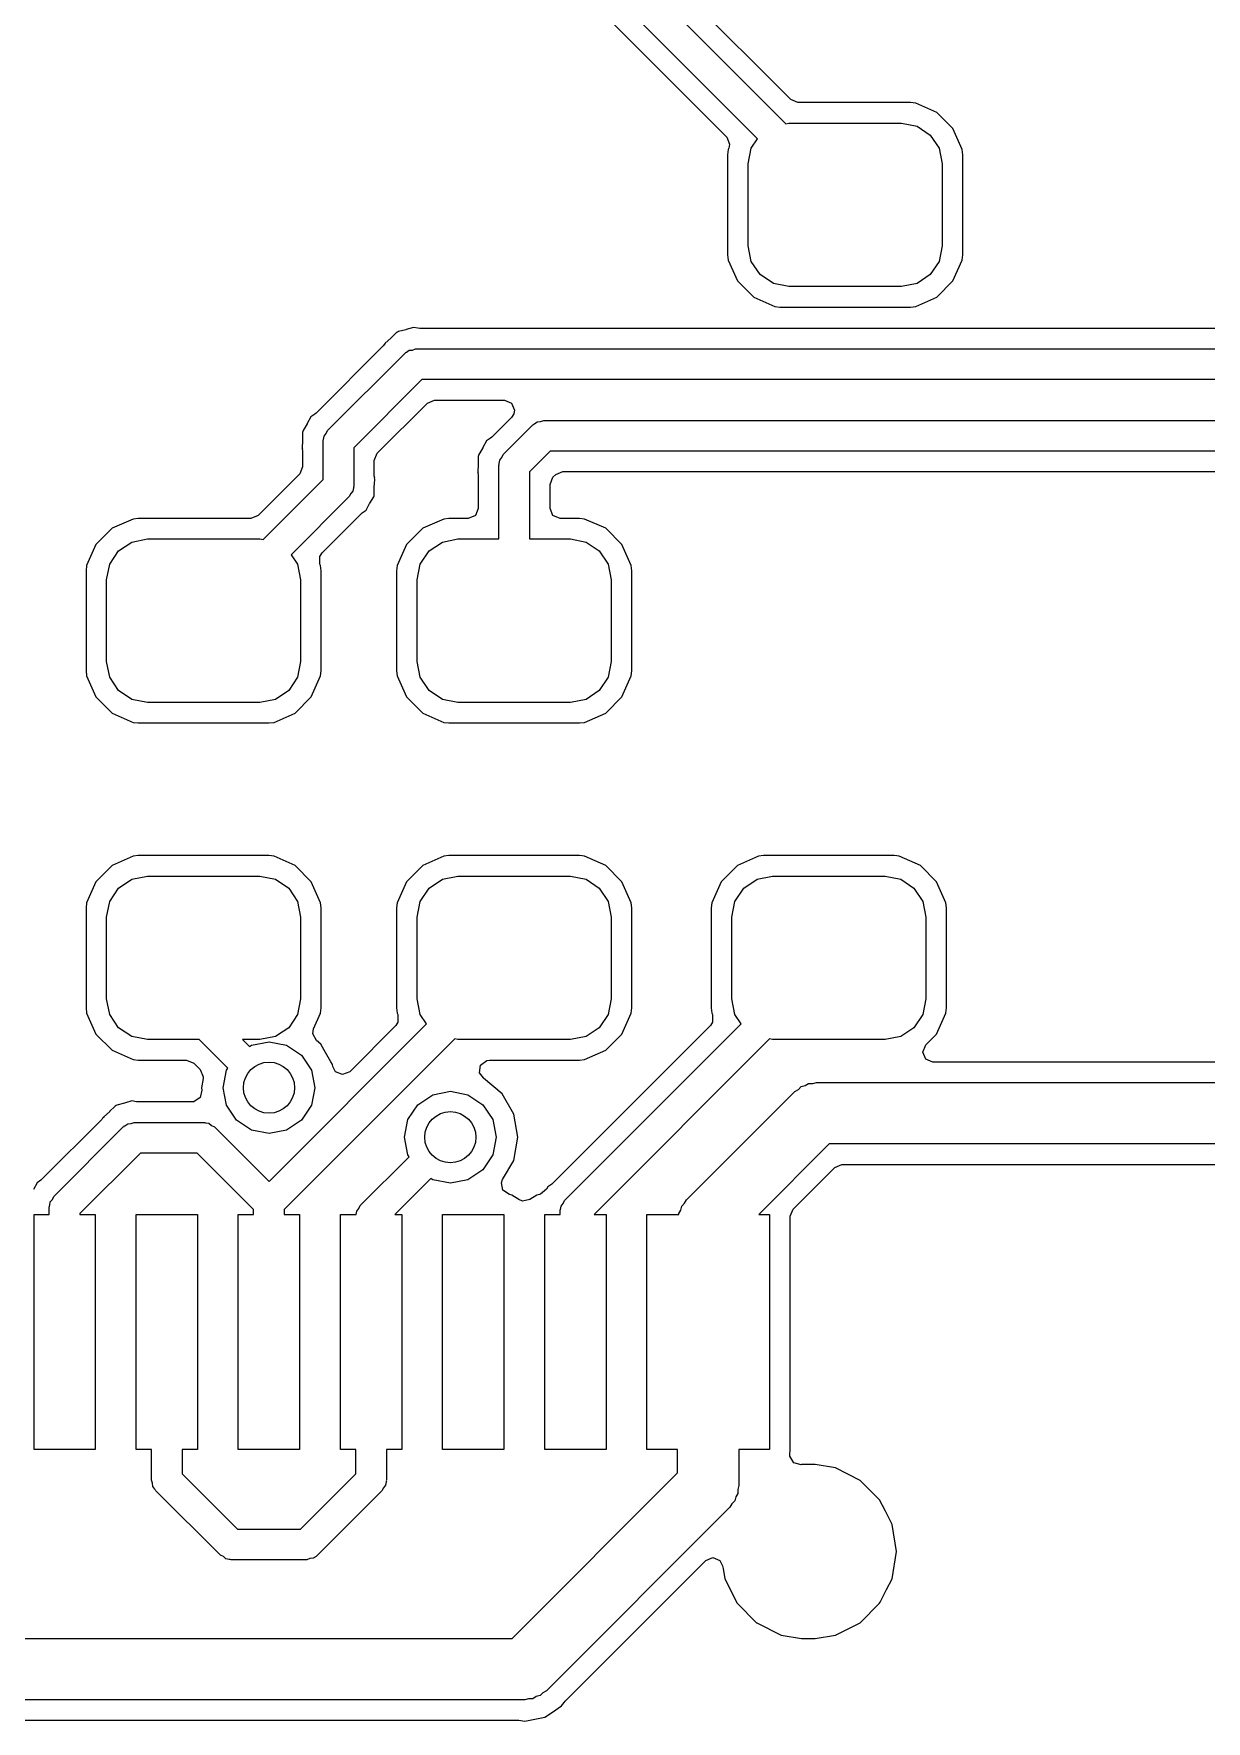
# Model space of a CAD drawing. Extents: x 1.12 to 2.49, y -4.71 to -3.25.
# Drawn here: x 1.7767 to 2.0026, y -4.4947 to -4.1696 of the extents above; entities that cross this region are included whole.
import ezdxf

# ---------------------------------------------------------------- set-up
doc = ezdxf.new("R2010")
doc.units = 0
doc.header["$MEASUREMENT"] = 0
doc.layers.add('BLACK', color=7, linetype='CONTINUOUS')

msp = doc.modelspace()

# ---------------------------------------------------------------- linework, layer by layer
at = {"layer": 'BLACK', "linetype": 'CONTINUOUS'}
for p, q in [((1.88935, -4.15466), (1.92162, -4.18693)), ((1.91619, -4.18985), (1.88353, -4.15719)), ((1.92257, -4.18229), (1.89546, -4.15518)), ((1.88255, -4.16181), (1.91025, -4.18951)), ((1.92394, -4.18285), (1.92257, -4.18229)), ((1.94566, -4.18285), (1.92394, -4.18285)), ((1.94665, -4.18297), (1.94566, -4.18285)), ((1.9507, -4.18476), (1.94665, -4.18297)), ((1.92162, -4.18693), (1.92224, -4.18681)), ((1.92224, -4.18681), (1.9439, -4.18681)), ((1.9439, -4.18681), (1.94691, -4.18741)), ((1.95383, -4.18788), (1.9507, -4.18476)), ((1.9507, -4.18476), (1.9507, -4.18476)), ((1.91025, -4.18951), (1.91081, -4.19087)), ((1.91497, -4.19167), (1.91619, -4.18985)), ((1.94691, -4.18741), (1.94947, -4.18912)), ((1.94947, -4.18912), (1.95117, -4.19167)), ((1.95561, -4.19193), (1.95383, -4.18788)), ((1.95383, -4.18788), (1.95383, -4.18788)), ((1.95383, -4.18788), (1.95383, -4.18788)), ((1.91053, -4.19193), (1.91041, -4.19292)), ((1.91041, -4.19292), (1.91041, -4.2122)), ((1.91065, -4.19165), (1.91053, -4.19193)), ((1.91081, -4.19087), (1.91065, -4.19165)), ((1.91437, -4.19469), (1.91497, -4.19167)), ((1.95117, -4.19167), (1.95177, -4.19469)), ((1.95573, -4.19292), (1.95561, -4.19193)), ((1.95573, -4.2122), (1.95573, -4.19292)), ((1.91437, -4.21043), (1.91437, -4.19469)), ((1.95177, -4.19469), (1.95177, -4.21043)), ((1.91041, -4.2122), (1.91041, -4.2122)), ((1.91041, -4.2122), (1.91053, -4.21319)), ((1.91053, -4.21319), (1.91231, -4.21723)), ((1.91497, -4.21345), (1.91437, -4.21043)), ((1.95177, -4.21043), (1.95117, -4.21345)), ((1.95383, -4.21723), (1.95561, -4.21319)), ((1.95561, -4.21319), (1.95573, -4.2122)), ((1.91668, -4.216), (1.91497, -4.21345)), ((1.91923, -4.21771), (1.91668, -4.216)), ((1.94947, -4.216), (1.94691, -4.21771)), ((1.95117, -4.21345), (1.94947, -4.216)), ((1.91231, -4.21723), (1.91544, -4.22036)), ((1.92224, -4.21831), (1.91923, -4.21771)), ((1.9439, -4.21831), (1.92224, -4.21831)), ((1.94691, -4.21771), (1.9439, -4.21831)), ((1.9507, -4.22036), (1.95383, -4.21723)), ((1.91544, -4.22036), (1.91949, -4.22215)), ((1.91949, -4.22215), (1.91949, -4.22215)), ((1.91949, -4.22215), (1.92048, -4.22226)), ((1.92048, -4.22226), (1.94566, -4.22226)), ((1.94566, -4.22226), (1.94665, -4.22215)), ((1.94665, -4.22215), (1.9507, -4.22036)), ((1.84987, -4.22616), (1.84847, -4.2266)), ((1.85075, -4.22633), (1.84987, -4.22616)), ((1.84987, -4.22616), (1.84987, -4.22616)), ((1.84428, -4.2294), (1.84407, -4.22972)), ((1.84431, -4.22942), (1.84428, -4.2294)), ((1.84444, -4.22923), (1.84431, -4.22942)), ((1.84554, -4.22825), (1.84444, -4.22923)), ((1.84558, -4.22821), (1.84554, -4.22825)), ((1.84661, -4.22718), (1.84558, -4.22821)), ((1.8468, -4.22707), (1.84661, -4.22718)), ((1.84699, -4.22697), (1.8468, -4.22707)), ((1.84841, -4.22662), (1.84699, -4.22697)), ((1.84847, -4.2266), (1.84841, -4.22662)), ((1.8511, -4.22636), (1.85075, -4.22633)), ((2.07154, -4.22636), (1.8511, -4.22636)), ((1.84407, -4.22972), (1.83112, -4.24268)), ((1.83335, -4.24604), (1.84821, -4.23118)), ((1.84821, -4.23118), (1.84836, -4.23107)), ((1.84836, -4.23107), (1.8484, -4.23101)), ((1.8484, -4.23101), (1.84852, -4.23096)), ((1.84852, -4.23096), (1.84905, -4.23059)), ((1.84905, -4.23059), (1.84969, -4.23054)), ((1.84969, -4.23054), (1.8503, -4.23031)), ((1.8503, -4.23031), (2.07397, -4.23031)), ((1.85152, -4.23622), (1.83839, -4.24935)), ((2.0752, -4.23622), (1.85152, -4.23622)), ((1.84291, -4.25043), (1.85259, -4.24074)), ((1.85259, -4.24074), (1.85396, -4.24018)), ((1.85396, -4.24018), (1.86742, -4.24018)), ((1.86742, -4.24018), (1.86879, -4.24074)), ((1.86879, -4.24074), (1.86935, -4.24211)), ((1.86935, -4.24211), (1.86922, -4.24279)), ((1.8294, -4.24476), (1.82864, -4.24601)), ((1.82943, -4.24471), (1.8294, -4.24476)), ((1.83011, -4.24341), (1.82943, -4.24471)), ((1.83085, -4.2429), (1.83011, -4.24341)), ((1.83011, -4.24341), (1.83011, -4.24341)), ((1.83112, -4.24268), (1.83085, -4.2429)), ((1.86877, -4.2435), (1.86497, -4.2473)), ((1.8672, -4.25067), (1.87291, -4.24496)), ((1.86921, -4.24282), (1.86877, -4.2435)), ((1.86922, -4.24279), (1.86921, -4.24282)), ((1.87291, -4.24496), (1.87306, -4.24485)), ((1.87306, -4.24485), (1.8731, -4.24479)), ((1.8731, -4.24479), (1.87322, -4.24474)), ((1.87322, -4.24474), (1.87375, -4.24437)), ((1.87375, -4.24437), (1.87439, -4.24431)), ((1.87439, -4.24431), (1.875, -4.24409)), ((1.875, -4.24409), (2.07411, -4.24409)), ((1.82852, -4.24795), (1.82843, -4.24941)), ((1.82857, -4.24622), (1.82852, -4.24643)), ((1.82852, -4.24643), (1.82852, -4.24789)), ((1.82852, -4.24789), (1.82852, -4.24795)), ((1.82864, -4.24601), (1.82857, -4.24622)), ((1.83248, -4.24813), (1.83251, -4.24795)), ((1.83248, -4.25547), (1.83248, -4.24813)), ((1.83249, -4.24787), (1.83255, -4.24776)), ((1.83251, -4.24795), (1.83249, -4.24787)), ((1.83255, -4.24776), (1.83266, -4.24712)), ((1.83266, -4.24712), (1.83307, -4.24663)), ((1.83307, -4.24663), (1.83335, -4.24604)), ((1.86396, -4.24804), (1.86328, -4.24933)), ((1.86471, -4.24753), (1.86396, -4.24804)), ((1.86396, -4.24804), (1.86396, -4.24804)), ((1.86497, -4.2473), (1.86471, -4.24753)), ((1.82843, -4.24941), (1.82848, -4.24964)), ((1.82848, -4.24964), (1.82844, -4.24965)), ((1.82844, -4.24965), (1.82852, -4.25003)), ((1.82852, -4.25003), (1.82852, -4.25303)), ((1.83839, -4.24935), (1.83839, -4.25669)), ((1.84234, -4.25179), (1.84291, -4.25043)), ((1.84234, -4.2548), (1.84234, -4.25179)), ((1.86243, -4.25084), (1.86238, -4.25105)), ((1.86238, -4.25105), (1.86238, -4.25252)), ((1.8625, -4.25064), (1.86243, -4.25084)), ((1.86325, -4.24939), (1.8625, -4.25064)), ((1.86328, -4.24933), (1.86325, -4.24939)), ((1.8664, -4.25238), (1.86652, -4.25175)), ((1.86652, -4.25175), (1.86693, -4.25125)), ((1.86693, -4.25125), (1.8672, -4.25067)), ((1.87622, -4.25), (1.87224, -4.25398)), ((2.07534, -4.25), (1.87622, -4.25)), ((1.82796, -4.2544), (1.81995, -4.26241)), ((1.8209, -4.26705), (1.83248, -4.25547)), ((1.82852, -4.25303), (1.82796, -4.2544)), ((1.84242, -4.25517), (1.84234, -4.2548)), ((1.84238, -4.25631), (1.84243, -4.25541)), ((1.84239, -4.25518), (1.84242, -4.25517)), ((1.84243, -4.25541), (1.84239, -4.25518)), ((1.84243, -4.25541), (1.84243, -4.25541)), ((1.86238, -4.25258), (1.86229, -4.25404)), ((1.86229, -4.25404), (1.86233, -4.25427)), ((1.86233, -4.25427), (1.8623, -4.25428)), ((1.8623, -4.25428), (1.86238, -4.25465)), ((1.86238, -4.25252), (1.86238, -4.25258)), ((1.86238, -4.25465), (1.86238, -4.26104)), ((1.86634, -4.25276), (1.86637, -4.25258)), ((1.86634, -4.26693), (1.86634, -4.25276)), ((1.86635, -4.2525), (1.8664, -4.25238)), ((1.86637, -4.25258), (1.86635, -4.2525)), ((1.87224, -4.25398), (1.87224, -4.26693)), ((1.8762, -4.25642), (1.87677, -4.25505)), ((1.87677, -4.25505), (1.8773, -4.25452)), ((1.8773, -4.25452), (1.87866, -4.25396)), ((1.87866, -4.25396), (2.07453, -4.25396)), ((1.83752, -4.25878), (1.82633, -4.26997)), ((1.83779, -4.2582), (1.83752, -4.25878)), ((1.83821, -4.2577), (1.83779, -4.2582)), ((1.83832, -4.25707), (1.83821, -4.2577)), ((1.83837, -4.25695), (1.83832, -4.25707)), ((1.83839, -4.25669), (1.83835, -4.25687)), ((1.83835, -4.25687), (1.83837, -4.25695)), ((1.84223, -4.25881), (1.84229, -4.25861)), ((1.84229, -4.25861), (1.84234, -4.2584)), ((1.84234, -4.25687), (1.84238, -4.25631)), ((1.84234, -4.25693), (1.84234, -4.25687)), ((1.84234, -4.2584), (1.84234, -4.25693)), ((1.8762, -4.26104), (1.8762, -4.25642)), ((1.83975, -4.26215), (1.84002, -4.26192)), ((1.84002, -4.26192), (1.84076, -4.26141)), ((1.84076, -4.26141), (1.84144, -4.26011)), ((1.84144, -4.26011), (1.84147, -4.26006)), ((1.84147, -4.26006), (1.84149, -4.26003)), ((1.84149, -4.26003), (1.84223, -4.25881)), ((1.84223, -4.25881), (1.84223, -4.25881)), ((1.84223, -4.25881), (1.84223, -4.25881)), ((1.86238, -4.26104), (1.86182, -4.26241)), ((1.87677, -4.26241), (1.8762, -4.26104)), ((1.79182, -4.26487), (1.78869, -4.268)), ((1.79587, -4.26309), (1.79182, -4.26487)), ((1.79686, -4.26297), (1.79587, -4.26309)), ((1.81858, -4.26297), (1.79686, -4.26297)), ((1.79686, -4.26297), (1.79686, -4.26297)), ((1.81995, -4.26241), (1.81858, -4.26297)), ((1.83227, -4.26963), (1.83975, -4.26215)), ((1.85166, -4.26487), (1.84854, -4.268)), ((1.85571, -4.26309), (1.85166, -4.26487)), ((1.8567, -4.26297), (1.85571, -4.26309)), ((1.86045, -4.26297), (1.8567, -4.26297)), ((1.8567, -4.26297), (1.8567, -4.26297)), ((1.86182, -4.26241), (1.86045, -4.26297)), ((1.87813, -4.26297), (1.87677, -4.26241)), ((1.88188, -4.26297), (1.87813, -4.26297)), ((1.88287, -4.26309), (1.88188, -4.26297)), ((1.88692, -4.26487), (1.88287, -4.26309)), ((1.89005, -4.268), (1.88692, -4.26487)), ((1.88692, -4.26487), (1.88692, -4.26487)), ((1.78869, -4.268), (1.78691, -4.27205)), ((1.79305, -4.26924), (1.79561, -4.26753)), ((1.79561, -4.26753), (1.79862, -4.26693)), ((1.79862, -4.26693), (1.82028, -4.26693)), ((1.82028, -4.26693), (1.8209, -4.26705)), ((1.84854, -4.268), (1.84675, -4.27205)), ((1.8529, -4.26924), (1.85545, -4.26753)), ((1.85545, -4.26753), (1.85846, -4.26693)), ((1.85846, -4.26693), (1.86634, -4.26693)), ((1.87224, -4.26693), (1.88012, -4.26693)), ((1.88012, -4.26693), (1.88313, -4.26753)), ((1.88313, -4.26753), (1.88569, -4.26924)), ((1.89183, -4.27205), (1.89005, -4.268)), ((1.89005, -4.268), (1.89005, -4.268)), ((1.89005, -4.268), (1.89005, -4.268)), ((1.79075, -4.2748), (1.79135, -4.27179)), ((1.79135, -4.27179), (1.79305, -4.26924)), ((1.82633, -4.26997), (1.82755, -4.27179)), ((1.82755, -4.27179), (1.82815, -4.2748)), ((1.83184, -4.27029), (1.83227, -4.26963)), ((1.83187, -4.27177), (1.83184, -4.27029)), ((1.83199, -4.27205), (1.83187, -4.27177)), ((1.85059, -4.2748), (1.85119, -4.27179)), ((1.85119, -4.27179), (1.8529, -4.26924)), ((1.88569, -4.26924), (1.88739, -4.27179)), ((1.88739, -4.27179), (1.88799, -4.2748)), ((1.78691, -4.27205), (1.78679, -4.27304)), ((1.78679, -4.27304), (1.78679, -4.29232)), ((1.79075, -4.29055), (1.79075, -4.2748)), ((1.82815, -4.2748), (1.82815, -4.29055)), ((1.83211, -4.27304), (1.83199, -4.27205)), ((1.83211, -4.29232), (1.83211, -4.27304)), ((1.84675, -4.27205), (1.84663, -4.27304)), ((1.84663, -4.27304), (1.84663, -4.29232)), ((1.85059, -4.29055), (1.85059, -4.2748)), ((1.88799, -4.2748), (1.88799, -4.29055)), ((1.89195, -4.27304), (1.89183, -4.27205)), ((1.89195, -4.29232), (1.89195, -4.27304)), ((1.79135, -4.29356), (1.79075, -4.29055)), ((1.82815, -4.29055), (1.82755, -4.29356)), ((1.85119, -4.29356), (1.85059, -4.29055)), ((1.88799, -4.29055), (1.88739, -4.29356)), ((1.78679, -4.29232), (1.78679, -4.29232)), ((1.78679, -4.29232), (1.78691, -4.29331)), ((1.78691, -4.29331), (1.78869, -4.29735)), ((1.79305, -4.29612), (1.79135, -4.29356)), ((1.82755, -4.29356), (1.82584, -4.29612)), ((1.8302, -4.29735), (1.83199, -4.29331)), ((1.83199, -4.29331), (1.83211, -4.29232)), ((1.84663, -4.29232), (1.84663, -4.29232)), ((1.84663, -4.29232), (1.84675, -4.29331)), ((1.84675, -4.29331), (1.84854, -4.29735)), ((1.8529, -4.29612), (1.85119, -4.29356)), ((1.88739, -4.29356), (1.88569, -4.29612)), ((1.89005, -4.29735), (1.89183, -4.29331)), ((1.89183, -4.29331), (1.89195, -4.29232)), ((1.78869, -4.29735), (1.79182, -4.30048)), ((1.79561, -4.29783), (1.79305, -4.29612)), ((1.82584, -4.29612), (1.82329, -4.29783)), ((1.82708, -4.30048), (1.8302, -4.29735)), ((1.84854, -4.29735), (1.85166, -4.30048)), ((1.85545, -4.29783), (1.8529, -4.29612)), ((1.88569, -4.29612), (1.88313, -4.29783)), ((1.88692, -4.30048), (1.89005, -4.29735)), ((1.79182, -4.30048), (1.79587, -4.30227)), ((1.79862, -4.29843), (1.79561, -4.29783)), ((1.82028, -4.29843), (1.79862, -4.29843)), ((1.82329, -4.29783), (1.82028, -4.29843)), ((1.82303, -4.30227), (1.82708, -4.30048)), ((1.85166, -4.30048), (1.85571, -4.30227)), ((1.85846, -4.29843), (1.85545, -4.29783)), ((1.88012, -4.29843), (1.85846, -4.29843)), ((1.88313, -4.29783), (1.88012, -4.29843)), ((1.88287, -4.30227), (1.88692, -4.30048)), ((1.79587, -4.30227), (1.79587, -4.30227)), ((1.79587, -4.30227), (1.79686, -4.30238)), ((1.79686, -4.30238), (1.82204, -4.30238)), ((1.82204, -4.30238), (1.82303, -4.30227)), ((1.85571, -4.30227), (1.85571, -4.30227)), ((1.85571, -4.30227), (1.8567, -4.30238)), ((1.8567, -4.30238), (1.88188, -4.30238)), ((1.88188, -4.30238), (1.88287, -4.30227)), ((1.79182, -4.32983), (1.78869, -4.33296)), ((1.79587, -4.32805), (1.79182, -4.32983)), ((1.79686, -4.32793), (1.79587, -4.32805)), ((1.82204, -4.32793), (1.79686, -4.32793)), ((1.79686, -4.32793), (1.79686, -4.32793)), ((1.82254, -4.32799), (1.82204, -4.32793)), ((1.82204, -4.32793), (1.82204, -4.32793)), ((1.82303, -4.32805), (1.82254, -4.32799)), ((1.82708, -4.32983), (1.82303, -4.32805)), ((1.8302, -4.33296), (1.82708, -4.32983)), ((1.82708, -4.32983), (1.82708, -4.32983)), ((1.85166, -4.32983), (1.84854, -4.33296)), ((1.85571, -4.32805), (1.85166, -4.32983)), ((1.8567, -4.32793), (1.85571, -4.32805)), ((1.88188, -4.32793), (1.8567, -4.32793)), ((1.8567, -4.32793), (1.8567, -4.32793)), ((1.88238, -4.32799), (1.88188, -4.32793)), ((1.88188, -4.32793), (1.88188, -4.32793)), ((1.88287, -4.32805), (1.88238, -4.32799)), ((1.88692, -4.32983), (1.88287, -4.32805)), ((1.89005, -4.33296), (1.88692, -4.32983)), ((1.88692, -4.32983), (1.88692, -4.32983)), ((1.91229, -4.32983), (1.90917, -4.33296)), ((1.91634, -4.32805), (1.91229, -4.32983)), ((1.91733, -4.32793), (1.91634, -4.32805)), ((1.94251, -4.32793), (1.91733, -4.32793)), ((1.91733, -4.32793), (1.91733, -4.32793)), ((1.94301, -4.32799), (1.94251, -4.32793)), ((1.94251, -4.32793), (1.94251, -4.32793)), ((1.9435, -4.32805), (1.94301, -4.32799)), ((1.94755, -4.32983), (1.9435, -4.32805)), ((1.95068, -4.33296), (1.94755, -4.32983)), ((1.94755, -4.32983), (1.94755, -4.32983)), ((1.78869, -4.33296), (1.78691, -4.33701)), ((1.79305, -4.3342), (1.79561, -4.33249)), ((1.79561, -4.33249), (1.79862, -4.33189)), ((1.79862, -4.33189), (1.82028, -4.33189)), ((1.82028, -4.33189), (1.82329, -4.33249)), ((1.82329, -4.33249), (1.82584, -4.3342)), ((1.83199, -4.33701), (1.8302, -4.33296)), ((1.8302, -4.33296), (1.8302, -4.33296)), ((1.8302, -4.33296), (1.8302, -4.33296)), ((1.84854, -4.33296), (1.84675, -4.33701)), ((1.8529, -4.3342), (1.85545, -4.33249)), ((1.85545, -4.33249), (1.85846, -4.33189)), ((1.85846, -4.33189), (1.88012, -4.33189)), ((1.88012, -4.33189), (1.88313, -4.33249)), ((1.88313, -4.33249), (1.88569, -4.3342)), ((1.89183, -4.33701), (1.89005, -4.33296)), ((1.89005, -4.33296), (1.89005, -4.33296)), ((1.89005, -4.33296), (1.89005, -4.33296)), ((1.90917, -4.33296), (1.90738, -4.33701)), ((1.91353, -4.3342), (1.91608, -4.33249)), ((1.91608, -4.33249), (1.91909, -4.33189)), ((1.91909, -4.33189), (1.94075, -4.33189)), ((1.94075, -4.33189), (1.94376, -4.33249)), ((1.94376, -4.33249), (1.94632, -4.3342)), ((1.95246, -4.33701), (1.95068, -4.33296)), ((1.95068, -4.33296), (1.95068, -4.33296)), ((1.95068, -4.33296), (1.95068, -4.33296)), ((1.79075, -4.33976), (1.79135, -4.33675)), ((1.79135, -4.33675), (1.79305, -4.3342)), ((1.82584, -4.3342), (1.82755, -4.33675)), ((1.82755, -4.33675), (1.82815, -4.33976)), ((1.85059, -4.33976), (1.85119, -4.33675)), ((1.85119, -4.33675), (1.8529, -4.3342)), ((1.88569, -4.3342), (1.88739, -4.33675)), ((1.88739, -4.33675), (1.88799, -4.33976)), ((1.91122, -4.33976), (1.91182, -4.33675)), ((1.91182, -4.33675), (1.91353, -4.3342)), ((1.94632, -4.3342), (1.94802, -4.33675)), ((1.94802, -4.33675), (1.94862, -4.33976)), ((1.78691, -4.33701), (1.78679, -4.338)), ((1.78679, -4.338), (1.78679, -4.35728)), ((1.79075, -4.35551), (1.79075, -4.33976)), ((1.82815, -4.33976), (1.82815, -4.35551)), ((1.83211, -4.338), (1.83199, -4.33701)), ((1.83211, -4.35728), (1.83211, -4.338)), ((1.84675, -4.33701), (1.84663, -4.338)), ((1.84663, -4.338), (1.84663, -4.35728)), ((1.85059, -4.35551), (1.85059, -4.33976)), ((1.88799, -4.33976), (1.88799, -4.35551)), ((1.89195, -4.338), (1.89183, -4.33701)), ((1.89195, -4.35728), (1.89195, -4.338)), ((1.90738, -4.33701), (1.90726, -4.338)), ((1.90726, -4.338), (1.90726, -4.35728)), ((1.91122, -4.35551), (1.91122, -4.33976)), ((1.94862, -4.33976), (1.94862, -4.35551)), ((1.95258, -4.338), (1.95246, -4.33701)), ((1.95258, -4.35728), (1.95258, -4.338)), ((1.79135, -4.35853), (1.79075, -4.35551)), ((1.82815, -4.35551), (1.82755, -4.35853)), ((1.85119, -4.35853), (1.85059, -4.35551)), ((1.88799, -4.35551), (1.88739, -4.35853)), ((1.91182, -4.35853), (1.91122, -4.35551)), ((1.94862, -4.35551), (1.94802, -4.35853)), ((1.78679, -4.35728), (1.78679, -4.35728)), ((1.78679, -4.35728), (1.78691, -4.35827)), ((1.78691, -4.35827), (1.78869, -4.36231)), ((1.79305, -4.36108), (1.79135, -4.35853)), ((1.82755, -4.35853), (1.82584, -4.36108)), ((1.83065, -4.36131), (1.83199, -4.35827)), ((1.83199, -4.35827), (1.83211, -4.35728)), ((1.84663, -4.35728), (1.84663, -4.35728)), ((1.84663, -4.35728), (1.84675, -4.35827)), ((1.84675, -4.35827), (1.84675, -4.35827)), ((1.84675, -4.35827), (1.84687, -4.35854)), ((1.84687, -4.35854), (1.8469, -4.36002)), ((1.85241, -4.36035), (1.85119, -4.35853)), ((1.88739, -4.35853), (1.88569, -4.36108)), ((1.89005, -4.36231), (1.89183, -4.35827)), ((1.89183, -4.35827), (1.89195, -4.35728)), ((1.90726, -4.35728), (1.90726, -4.35728)), ((1.90726, -4.35728), (1.90738, -4.35827)), ((1.90738, -4.35827), (1.9075, -4.35854)), ((1.9075, -4.35854), (1.90753, -4.36002)), ((1.91304, -4.36035), (1.91182, -4.35853)), ((1.94802, -4.35853), (1.94632, -4.36108)), ((1.95169, -4.36003), (1.95246, -4.35827)), ((1.95246, -4.35827), (1.95258, -4.35728)), ((1.78869, -4.36231), (1.79182, -4.36544)), ((1.79561, -4.36279), (1.79305, -4.36108)), ((1.79862, -4.36339), (1.79561, -4.36279)), ((1.82329, -4.36279), (1.82028, -4.36339)), ((1.82205, -4.39071), (1.85241, -4.36035)), ((1.82584, -4.36108), (1.82329, -4.36279)), ((1.83049, -4.36226), (1.83065, -4.36131)), ((1.83117, -4.36357), (1.83049, -4.36226)), ((1.84647, -4.36069), (1.8376, -4.36956)), ((1.8469, -4.36002), (1.84647, -4.36069)), ((1.9071, -4.36069), (1.87678, -4.391)), ((1.87901, -4.39437), (1.91304, -4.36035)), ((1.88313, -4.36279), (1.88012, -4.36339)), ((1.88569, -4.36108), (1.88313, -4.36279)), ((1.88692, -4.36544), (1.89005, -4.36231)), ((1.90753, -4.36002), (1.9071, -4.36069)), ((1.94376, -4.36279), (1.94075, -4.36339)), ((1.94632, -4.36108), (1.94376, -4.36279)), ((1.94859, -4.3644), (1.95068, -4.36231)), ((1.95068, -4.36231), (1.95169, -4.36003)), ((1.95068, -4.36231), (1.95068, -4.36231)), ((1.95068, -4.36231), (1.95068, -4.36231)), ((1.79182, -4.36544), (1.79587, -4.36723)), ((1.80862, -4.36339), (1.79862, -4.36339)), ((1.81411, -4.36888), (1.80862, -4.36339)), ((1.82028, -4.36339), (1.81697, -4.36339)), ((1.81697, -4.36339), (1.81829, -4.3647)), ((1.81829, -4.3647), (1.81866, -4.36445)), ((1.81866, -4.36445), (1.82205, -4.36378)), ((1.82205, -4.36378), (1.82544, -4.36445)), ((1.85784, -4.36326), (1.825, -4.3961)), ((1.82544, -4.36445), (1.82831, -4.36637)), ((1.83202, -4.36427), (1.83117, -4.36357)), ((1.83269, -4.36544), (1.83202, -4.36427)), ((1.83399, -4.36769), (1.83269, -4.36544)), ((1.85846, -4.36339), (1.85784, -4.36326)), ((1.88012, -4.36339), (1.85846, -4.36339)), ((1.88287, -4.36723), (1.88692, -4.36544)), ((1.91847, -4.36326), (1.88469, -4.39705)), ((1.91909, -4.36339), (1.91847, -4.36326)), ((1.94075, -4.36339), (1.91909, -4.36339)), ((1.94802, -4.36577), (1.94859, -4.3644)), ((1.94859, -4.36713), (1.94802, -4.36577)), ((1.79587, -4.36723), (1.79587, -4.36723)), ((1.79587, -4.36723), (1.79686, -4.36734)), ((1.79686, -4.36734), (1.80618, -4.36734)), ((1.80618, -4.36734), (1.80754, -4.36791)), ((1.80754, -4.36791), (1.80881, -4.36917)), ((1.80881, -4.36917), (1.80938, -4.37054)), ((1.81319, -4.37264), (1.81386, -4.36925)), ((1.81386, -4.36925), (1.81411, -4.36888)), ((1.82831, -4.36637), (1.83023, -4.36925)), ((1.83023, -4.36925), (1.83091, -4.37264)), ((1.83428, -4.36819), (1.83399, -4.36769)), ((1.83434, -4.36853), (1.83428, -4.36819)), ((1.83487, -4.36956), (1.83434, -4.36853)), ((1.86264, -4.36977), (1.86283, -4.36831)), ((1.86283, -4.36831), (1.86401, -4.36741)), ((1.86401, -4.36741), (1.86451, -4.36734)), ((1.86451, -4.36734), (1.88188, -4.36734)), ((1.88188, -4.36734), (1.88287, -4.36723)), ((1.88188, -4.36734), (1.88188, -4.36734)), ((1.94995, -4.3677), (1.94859, -4.36713)), ((2.02049, -4.3677), (1.94995, -4.3677)), ((1.80935, -4.37087), (1.80903, -4.37264)), ((1.80938, -4.37054), (1.80935, -4.37087)), ((1.83624, -4.37012), (1.83487, -4.36956)), ((1.8376, -4.36956), (1.83624, -4.37012)), ((1.8634, -4.37076), (1.86264, -4.36977)), ((1.86336, -4.37081), (1.8634, -4.37076)), ((1.86696, -4.37382), (1.86336, -4.37081)), ((1.92406, -4.37299), (1.92461, -4.37244)), ((1.92461, -4.37244), (1.92536, -4.37224)), ((1.92536, -4.37224), (1.92603, -4.37185)), ((1.92603, -4.37185), (1.92681, -4.37185)), ((1.92681, -4.37185), (1.92756, -4.37165)), ((1.92756, -4.37165), (2.02165, -4.37165)), ((1.79418, -4.37563), (1.79276, -4.37598)), ((1.79423, -4.37562), (1.79418, -4.37563)), ((1.79563, -4.37518), (1.79423, -4.37562)), ((1.79652, -4.37534), (1.79563, -4.37518)), ((1.79563, -4.37518), (1.79563, -4.37518)), ((1.79687, -4.37537), (1.79652, -4.37534)), ((1.80722, -4.37537), (1.79687, -4.37537)), ((1.80755, -4.37534), (1.80722, -4.37537)), ((1.8088, -4.37455), (1.80755, -4.37534)), ((1.80912, -4.37311), (1.8088, -4.37455)), ((1.80903, -4.37264), (1.80912, -4.37311)), ((1.81386, -4.37603), (1.81319, -4.37264)), ((1.83091, -4.37264), (1.83023, -4.37603)), ((1.85072, -4.37592), (1.8536, -4.374)), ((1.8536, -4.374), (1.85699, -4.37333)), ((1.85699, -4.37333), (1.86038, -4.374)), ((1.86038, -4.374), (1.86325, -4.37592)), ((1.86922, -4.37773), (1.86696, -4.37382)), ((1.86696, -4.37382), (1.86696, -4.37382)), ((1.90252, -4.39425), (1.92338, -4.37338)), ((1.92338, -4.37338), (1.92406, -4.37299)), ((1.78984, -4.37874), (1.77836, -4.39022)), ((1.79005, -4.37841), (1.78984, -4.37874)), ((1.79007, -4.37843), (1.79005, -4.37841)), ((1.79021, -4.37824), (1.79007, -4.37843)), ((1.7913, -4.37727), (1.79021, -4.37824)), ((1.79134, -4.37723), (1.7913, -4.37727)), ((1.79238, -4.37619), (1.79134, -4.37723)), ((1.79257, -4.37608), (1.79238, -4.37619)), ((1.79276, -4.37598), (1.79257, -4.37608)), ((1.81578, -4.3789), (1.81386, -4.37603)), ((1.81866, -4.38082), (1.81578, -4.3789)), ((1.82831, -4.3789), (1.82544, -4.38082)), ((1.83023, -4.37603), (1.82831, -4.3789)), ((1.84813, -4.38218), (1.8488, -4.37879)), ((1.8488, -4.37879), (1.85072, -4.37592)), ((1.86325, -4.37592), (1.86517, -4.37879)), ((1.86517, -4.37879), (1.86585, -4.38218)), ((1.87, -4.38218), (1.86922, -4.37773)), ((1.86922, -4.37773), (1.86922, -4.37773)), ((1.86922, -4.37773), (1.86922, -4.37773)), ((1.78059, -4.39358), (1.79398, -4.3802)), ((1.79398, -4.3802), (1.79413, -4.38009)), ((1.79413, -4.38009), (1.79417, -4.38002)), ((1.79417, -4.38002), (1.79429, -4.37998)), ((1.79429, -4.37998), (1.79482, -4.37961)), ((1.79482, -4.37961), (1.79546, -4.37955)), ((1.79546, -4.37955), (1.79606, -4.37933)), ((1.79606, -4.37933), (1.80945, -4.37933)), ((1.80945, -4.37933), (1.80963, -4.37936)), ((1.80963, -4.37936), (1.80971, -4.37934)), ((1.80971, -4.37934), (1.80982, -4.3794)), ((1.80982, -4.3794), (1.81046, -4.37951)), ((1.81046, -4.37951), (1.81095, -4.37992)), ((1.81095, -4.37992), (1.81154, -4.3802)), ((1.81154, -4.3802), (1.82205, -4.39071)), ((1.82205, -4.3815), (1.81866, -4.38082)), ((1.82544, -4.38082), (1.82205, -4.3815)), ((1.8488, -4.38557), (1.84813, -4.38218)), ((1.86585, -4.38218), (1.86517, -4.38557)), ((1.86922, -4.38664), (1.87, -4.38218)), ((1.79729, -4.38524), (1.78563, -4.39689)), ((1.80823, -4.38524), (1.79729, -4.38524)), ((1.81909, -4.3961), (1.80823, -4.38524)), ((1.84905, -4.38595), (1.8488, -4.38557)), ((1.86517, -4.38557), (1.86325, -4.38845)), ((1.93001, -4.38346), (1.91642, -4.39705)), ((2.01921, -4.38346), (1.93001, -4.38346)), ((1.83964, -4.39535), (1.84905, -4.38595)), ((1.86325, -4.38845), (1.86038, -4.39037)), ((1.86706, -4.39036), (1.86922, -4.38664)), ((1.86922, -4.38664), (1.86922, -4.38664)), ((1.86922, -4.38664), (1.86922, -4.38664)), ((1.92303, -4.39604), (1.93108, -4.38799)), ((1.93108, -4.38799), (1.93244, -4.38742)), ((1.93244, -4.38742), (2.01677, -4.38742)), ((1.77735, -4.39095), (1.77667, -4.39225)), ((1.77809, -4.39044), (1.77735, -4.39095)), ((1.77735, -4.39095), (1.77735, -4.39095)), ((1.77836, -4.39022), (1.77809, -4.39044)), ((1.85323, -4.39012), (1.8463, -4.39705)), ((1.8536, -4.39037), (1.85323, -4.39012)), ((1.85699, -4.39104), (1.8536, -4.39037)), ((1.86038, -4.39037), (1.85699, -4.39104)), ((1.86684, -4.39095), (1.86706, -4.39036)), ((1.86713, -4.3924), (1.86684, -4.39095)), ((1.87578, -4.39174), (1.87552, -4.39222)), ((1.87652, -4.39123), (1.87578, -4.39174)), ((1.87578, -4.39174), (1.87578, -4.39174)), ((1.87678, -4.391), (1.87652, -4.39123)), ((1.77974, -4.39541), (1.77979, -4.39529)), ((1.77979, -4.39529), (1.7799, -4.39466)), ((1.7799, -4.39466), (1.78032, -4.39417)), ((1.78032, -4.39417), (1.78059, -4.39358)), ((1.83937, -4.39594), (1.83964, -4.39535)), ((1.86836, -4.39322), (1.86713, -4.3924)), ((1.86887, -4.39332), (1.86836, -4.39322)), ((1.87019, -4.3942), (1.86887, -4.39332)), ((1.87088, -4.39449), (1.87019, -4.3942)), ((1.87233, -4.3942), (1.87088, -4.39449)), ((1.87365, -4.39332), (1.87233, -4.3942)), ((1.87419, -4.39321), (1.87365, -4.39332)), ((1.87365, -4.39332), (1.87365, -4.39332)), ((1.87439, -4.39316), (1.87419, -4.39321)), ((1.87552, -4.39222), (1.87439, -4.39316)), ((1.87833, -4.39545), (1.87874, -4.39495)), ((1.87874, -4.39495), (1.87901, -4.39437)), ((1.90158, -4.39547), (1.90213, -4.39492)), ((1.90213, -4.39492), (1.90252, -4.39425)), ((1.77677, -4.44232), (1.77677, -4.39705)), ((1.77677, -4.39705), (1.77972, -4.39705)), ((1.77972, -4.39567), (1.77976, -4.39549)), ((1.77972, -4.39705), (1.77972, -4.39567)), ((1.77976, -4.39549), (1.77974, -4.39541)), ((1.78563, -4.39689), (1.78563, -4.39705)), ((1.78563, -4.39705), (1.78858, -4.39705)), ((1.78858, -4.39705), (1.78858, -4.44232)), ((1.79646, -4.44232), (1.79646, -4.39705)), ((1.79646, -4.39705), (1.80827, -4.39705)), ((1.80827, -4.39705), (1.80827, -4.44232)), ((1.81614, -4.44232), (1.81614, -4.39705)), ((1.81614, -4.39705), (1.81909, -4.39705)), ((1.81909, -4.39705), (1.81909, -4.3961)), ((1.825, -4.3961), (1.825, -4.39705)), ((1.825, -4.39705), (1.82795, -4.39705)), ((1.82795, -4.39705), (1.82795, -4.44232)), ((1.83583, -4.44232), (1.83583, -4.39705)), ((1.83583, -4.39705), (1.83885, -4.39705)), ((1.83885, -4.39705), (1.83896, -4.39643)), ((1.83896, -4.39643), (1.83937, -4.39594)), ((1.8463, -4.39705), (1.84764, -4.39705)), ((1.84764, -4.39705), (1.84764, -4.44232)), ((1.85551, -4.44232), (1.85551, -4.39705)), ((1.85551, -4.39705), (1.86732, -4.39705)), ((1.86732, -4.39705), (1.86732, -4.44232)), ((1.8752, -4.44232), (1.8752, -4.39705)), ((1.8752, -4.39705), (1.87815, -4.39705)), ((1.87815, -4.39646), (1.87818, -4.39628)), ((1.87815, -4.39705), (1.87815, -4.39646)), ((1.87816, -4.3962), (1.87822, -4.39608)), ((1.87818, -4.39628), (1.87816, -4.3962)), ((1.87822, -4.39608), (1.87833, -4.39545)), ((1.88469, -4.39705), (1.88701, -4.39705)), ((1.88701, -4.39705), (1.88701, -4.44232)), ((1.89488, -4.44232), (1.89488, -4.39705)), ((1.89488, -4.39705), (1.90099, -4.39705)), ((1.90099, -4.3969), (1.90138, -4.39622)), ((1.90099, -4.39705), (1.90099, -4.3969)), ((1.90138, -4.39622), (1.90158, -4.39547)), ((1.91642, -4.39705), (1.9185, -4.39705)), ((1.9185, -4.39705), (1.9185, -4.44232)), ((1.92246, -4.3974), (1.92303, -4.39604)), ((1.92246, -4.44271), (1.92246, -4.3974)), ((1.78858, -4.44232), (1.77677, -4.44232)), ((1.79941, -4.44232), (1.79646, -4.44232)), ((1.79941, -4.44823), (1.79941, -4.44232)), ((1.80827, -4.44232), (1.80531, -4.44232)), ((1.80531, -4.44232), (1.80531, -4.44701)), ((1.82795, -4.44232), (1.81614, -4.44232)), ((1.83878, -4.44232), (1.83583, -4.44232)), ((1.83878, -4.44701), (1.83878, -4.44232)), ((1.84764, -4.44232), (1.84469, -4.44232)), ((1.84469, -4.44232), (1.84469, -4.44823)), ((1.86732, -4.44232), (1.85551, -4.44232)), ((1.88701, -4.44232), (1.8752, -4.44232)), ((1.90079, -4.44232), (1.89488, -4.44232)), ((1.90079, -4.44684), (1.90079, -4.44232)), ((1.9185, -4.44232), (1.9126, -4.44232)), ((1.9126, -4.44232), (1.9126, -4.44928)), ((1.92239, -4.44366), (1.92241, -4.44298)), ((1.92316, -4.44492), (1.92239, -4.44366)), ((1.92241, -4.44298), (1.92246, -4.44271)), ((1.80531, -4.44701), (1.81599, -4.45768)), ((1.82811, -4.45768), (1.83878, -4.44701)), ((1.86889, -4.47874), (1.90079, -4.44684)), ((1.9246, -4.44527), (1.92316, -4.44492)), ((1.92467, -4.44526), (1.9246, -4.44527)), ((1.9273, -4.44526), (1.92467, -4.44526)), ((1.92467, -4.44526), (1.92467, -4.44526)), ((1.93123, -4.44588), (1.9273, -4.44526)), ((1.93595, -4.44829), (1.93123, -4.44588)), ((1.93123, -4.44588), (1.93123, -4.44588)), ((1.93123, -4.44588), (1.93123, -4.44588)), ((1.79963, -4.44883), (1.79941, -4.44823)), ((1.79969, -4.44948), (1.79963, -4.44883)), ((1.80006, -4.45), (1.79969, -4.44948)), ((1.8001, -4.45013), (1.80006, -4.45)), ((1.80017, -4.45017), (1.8001, -4.45013)), ((1.80027, -4.45032), (1.80017, -4.45017)), ((1.81268, -4.46272), (1.80027, -4.45032)), ((1.84382, -4.45032), (1.83142, -4.46272)), ((1.84409, -4.44973), (1.84382, -4.45032)), ((1.84451, -4.44924), (1.84409, -4.44973)), ((1.84462, -4.4486), (1.84451, -4.44924)), ((1.84467, -4.44849), (1.84462, -4.4486)), ((1.84469, -4.44823), (1.84465, -4.44841)), ((1.84465, -4.44841), (1.84467, -4.44849)), ((1.9126, -4.44928), (1.9124, -4.45004)), ((1.9124, -4.45004), (1.9124, -4.45081)), ((1.93971, -4.45204), (1.93595, -4.44829)), ((1.93595, -4.44829), (1.93595, -4.44829)), ((1.91087, -4.45346), (1.87551, -4.48882)), ((1.91126, -4.45279), (1.91087, -4.45346)), ((1.91181, -4.45224), (1.91126, -4.45279)), ((1.91201, -4.45149), (1.91181, -4.45224)), ((1.9124, -4.45081), (1.91201, -4.45149)), ((1.94083, -4.45425), (1.93971, -4.45204)), ((1.93971, -4.45204), (1.93971, -4.45204)), ((1.94211, -4.45677), (1.94083, -4.45425)), ((1.94295, -4.46201), (1.94211, -4.45677)), ((1.81599, -4.45768), (1.82811, -4.45768)), ((1.81326, -4.46299), (1.81268, -4.46272)), ((1.81375, -4.4634), (1.81326, -4.46299)), ((1.81439, -4.46352), (1.81375, -4.4634)), ((1.81451, -4.46357), (1.81439, -4.46352)), ((1.81458, -4.46355), (1.81451, -4.46357)), ((1.81476, -4.46358), (1.81458, -4.46355)), ((1.82933, -4.46358), (1.81476, -4.46358)), ((1.82994, -4.46336), (1.82933, -4.46358)), ((1.83058, -4.46331), (1.82994, -4.46336)), ((1.83111, -4.46294), (1.83058, -4.46331)), ((1.83123, -4.46289), (1.83111, -4.46294)), ((1.83127, -4.46282), (1.83123, -4.46289)), ((1.83142, -4.46272), (1.83127, -4.46282)), ((1.90619, -4.46373), (1.90756, -4.46316)), ((1.90756, -4.46316), (1.90892, -4.46373)), ((1.94211, -4.46725), (1.94295, -4.46201)), ((1.87913, -4.4908), (1.90619, -4.46373)), ((1.90892, -4.46373), (1.90946, -4.46479)), ((1.90946, -4.46479), (1.90954, -4.46528)), ((1.90954, -4.46528), (1.90985, -4.46725)), ((1.90985, -4.46725), (1.90985, -4.46725)), ((1.90985, -4.46725), (1.90985, -4.46725)), ((1.90985, -4.46725), (1.91226, -4.47198)), ((1.93981, -4.47177), (1.94105, -4.46934)), ((1.94105, -4.46934), (1.94211, -4.46725)), ((1.91226, -4.47198), (1.91226, -4.47198)), ((1.91226, -4.47198), (1.91601, -4.47573)), ((1.93595, -4.47573), (1.93971, -4.47198)), ((1.93971, -4.47198), (1.93981, -4.47177)), ((1.91601, -4.47573), (1.91602, -4.47573)), ((1.91602, -4.47573), (1.92074, -4.47814)), ((1.93123, -4.47814), (1.93468, -4.47638)), ((1.93468, -4.47638), (1.93595, -4.47573)), ((1.93595, -4.47573), (1.93595, -4.47573)), ((1.93595, -4.47573), (1.93595, -4.47573)), ((1.75552, -4.47874), (1.86889, -4.47874)), ((1.92074, -4.47814), (1.92074, -4.47814)), ((1.92074, -4.47814), (1.92467, -4.47876)), ((1.92467, -4.47876), (1.92467, -4.47876)), ((1.92467, -4.47876), (1.9273, -4.47876)), ((1.9273, -4.47876), (1.93123, -4.47814)), ((1.9273, -4.47876), (1.9273, -4.47876)), ((1.87483, -4.48921), (1.87428, -4.48976)), ((1.87551, -4.48882), (1.87483, -4.48921)), ((1.87133, -4.49055), (1.75308, -4.49055)), ((1.87208, -4.49035), (1.87133, -4.49055)), ((1.87286, -4.49035), (1.87208, -4.49035)), ((1.87353, -4.48996), (1.87286, -4.49035)), ((1.87428, -4.48976), (1.87353, -4.48996)), ((1.87668, -4.49293), (1.87844, -4.49176)), ((1.87844, -4.49176), (1.87889, -4.49109)), ((1.87889, -4.49109), (1.87913, -4.4908)), ((1.75424, -4.49451), (1.87017, -4.49451)), ((1.87017, -4.49451), (1.87055, -4.49454)), ((1.87055, -4.49454), (1.87133, -4.4947)), ((1.87133, -4.4947), (1.87518, -4.49394)), ((1.87133, -4.4947), (1.87133, -4.4947)), ((1.87133, -4.4947), (1.87133, -4.4947)), ((1.87518, -4.49394), (1.87668, -4.49293)), ((1.87518, -4.49394), (1.87518, -4.49394)), ((1.87518, -4.49394), (1.87518, -4.49394))]:
    msp.add_line(p, q, dxfattribs=at)
at = {"layer": 'BLACK'}
for centre in [(1.82205, -4.37264), (1.85699, -4.38218)]:
    msp.add_circle(centre, 0.00492, dxfattribs=at)

doc.saveas('drawing.dxf')
